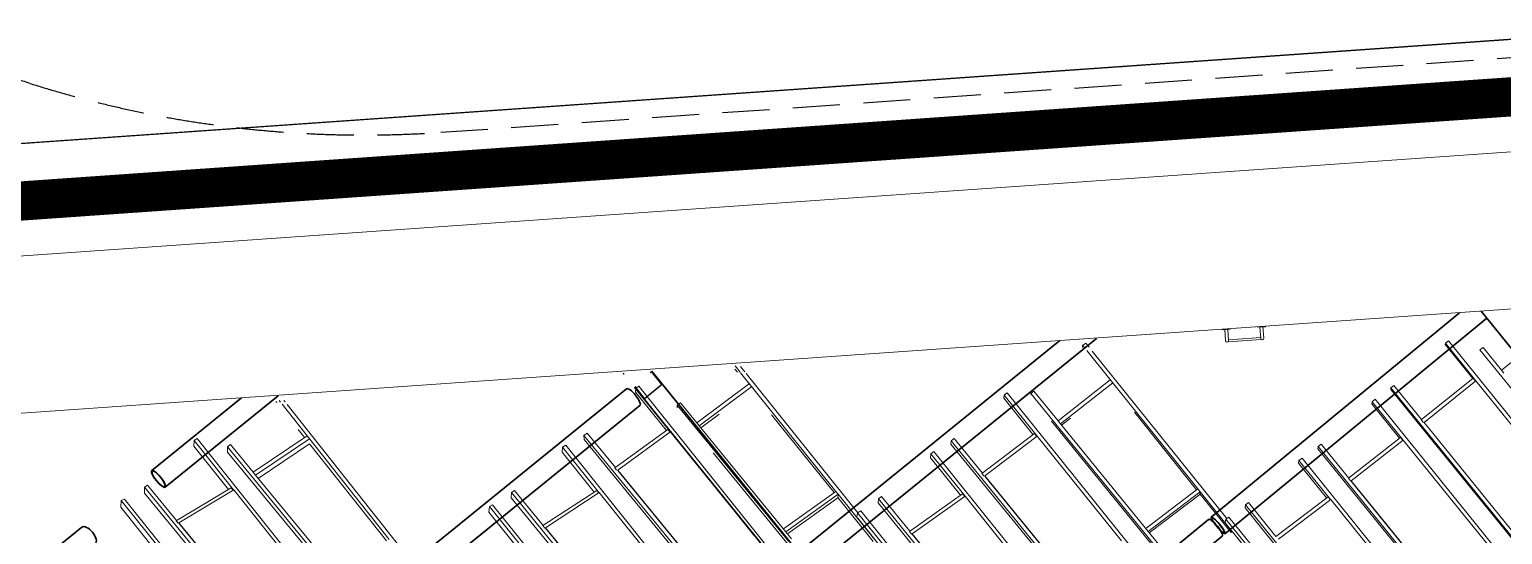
# Model space of a CAD drawing. Header units: millimetres. Extents: x 834681283 to 835686922, y 817551134 to 819407044.
# Drawn here: x 835284391 to 835303174, y 818168257 to 818174697 of the extents above; entities that cross this region are included whole.
import ezdxf
from ezdxf.xclip import XClip

# ---------------------------------------------------------------- set-up
doc = ezdxf.new("R2010")
doc.units = ezdxf.units.MM
doc.header["$LTSCALE"] = 1200
doc.header["$MEASUREMENT"] = 0
doc.header["$XCLIPFRAME"] = 0
for name, pattern in [('HIDDENX2', [0.75, 0.5, -0.25]), ('P01-MAAN-P-EVA$0$HIDDENX2', [0.75, 0.5, -0.25]), ('P01-MAGP-EVA-GREENERY$0$HIDDEN', [0.375, 0.25, -0.125]), ('P01-MAGP-EVA-GREENERY$0$HIDDENX2', [0.75, 0.5, -0.25]), ('P01-MAGP-P-RF$0$P01-MBDR-P-B1$0$FDA(cad v 2007)$0$HIDDENX2', [0.75, 0.5, -0.25]), ('P01-MAGP-P-RF$0$P01_MS_01_N1-FloorPlan-PART2OFUPPERROOFSETTINGOUT$0$BH DASHED2', [3, 2, -1]), ('P01-MAGP-P-RF$0$PHANTOM', [2.5, 1.25, -0.25, 0.25, -0.25, 0.25, -0.25])]:
    doc.linetypes.add(name, pattern=pattern)
doc.layers.get('Defpoints').update_dxf_attribs({"color": 15})
for name, color, linetype in [('AR-FS-AR-EVA', 1, 'Continuous'), ('P01-MAAN-P-EVA$0$ADA08640', 2, 'Continuous'), ('P01-MAGP-EVA-GREENERY$0$AR-FS-AR-EVA', 8, 'Continuous'), ('P01-MAGP-EVA-GREENERY$0$SURFACE CHANNEL', 8, 'Continuous')]:
    doc.layers.add(name, color=color, linetype=linetype)
for name, color, linetype, lineweight in [('AR-PLANT_AR_BS_MI_', 9, 'Continuous', 25), ('P01-MAGP-EVA-GREENERY$0$DR-FLD', 8, 'Continuous', 25), ('P01-MAGP-P-RF$0$AR-PLANT_AR_BS_MI_', 4, 'Continuous', 25), ('P01-MAGP-P-RF$0$AR-ROOF_AR_BS_MI_', 3, 'Continuous', 18), ('P01-MAGP-P-RF$0$AR-STAIR_AR_BS_MI_', 253, 'Continuous', 18), ('P01-MAGP-P-RF$0$MMH053__', 253, 'P01-MAGP-P-RF$0$PHANTOM', 40), ('P01-MAGP-P-RF$0$P01_MS_01_N1-FloorPlan-PART2OFUPPERROOFSETTINGOUT$0$S-BEAM', 253, 'Continuous', 35), ('P01-MAGP-P-RF$0$P01_MS_01_N1-FloorPlan-PART2OFUPPERROOFSETTINGOUT$0$S-BEAM-HIDN', 253, 'P01-MAGP-P-RF$0$P01_MS_01_N1-FloorPlan-PART2OFUPPERROOFSETTINGOUT$0$BH DASHED2', 18), ('P01-MAGP-P-RF$0$ROOF MESH HALF TONE$0$A-GLAZ', 253, 'Continuous', 9)]:
    doc.layers.add(name, color=color, linetype=linetype, lineweight=lineweight)

# ---------------------------------------------------------------- blocks, each defined once
blk = doc.blocks.new('P01-MAGP-P-RF$0$P01_MS_01_N1-FloorPlan-PART2OFUPPERROOFSETTINGOUT$0$Circular Hollow Sections - CHS273x10_PSB97-8460528-PART 2 OF  UPPER ROOF SETTING OUT')
at = {"layer": 'P01-MAGP-P-RF$0$P01_MS_01_N1-FloorPlan-PART2OFUPPERROOFSETTINGOUT$0$S-BEAM'}
for p, q in [((63256, 73198), (61668, 72085)), ((61824, 71862), (63413, 72974))]:
    blk.add_line(p, q, dxfattribs=at)
for centre, major_axis, start_param, end_param in [((63335, 73086), (-78, 112), 3.141593, 6.283185), ((61746, 71974), (-78, 112), 0, 3.141593), ((61746, 71974), (-73, 104), 0, 3.141593), ((61746, 71974), (-78, 112), 3.141593, 6.283185), ((61746, 71974), (-73, 104), 3.141593, 6.283185)]:
    blk.add_ellipse(centre, major_axis=major_axis, ratio=0.473633, start_param=start_param, end_param=end_param, dxfattribs=at)
blk = doc.blocks.new('P01-MAGP-P-RF$0$P01_MS_01_N1-FloorPlan-PART2OFUPPERROOFSETTINGOUT$0$Circular Hollow Sections - CHS273x10_PSB97-8454391-PART 2 OF  UPPER ROOF SETTING OUT')
at = {"layer": 'P01-MAGP-P-RF$0$P01_MS_01_N1-FloorPlan-PART2OFUPPERROOFSETTINGOUT$0$S-BEAM'}
for p, q in [((82872, 72302), (75821, 67365)), ((75978, 67142), (83028, 72079))]:
    blk.add_line(p, q, dxfattribs=at)
for centre, major_axis, start_param, end_param in [((82950, 72190), (-78, 112), 3.141593, 6.283185), ((75900, 67254), (-78, 112), 0, 3.141593), ((75900, 67254), (-73, 104), 0, 3.141593), ((75900, 67254), (-78, 112), 3.141593, 6.283185), ((75900, 67254), (-73, 104), 3.141593, 6.283185)]:
    blk.add_ellipse(centre, major_axis=major_axis, ratio=0.240759, start_param=start_param, end_param=end_param, dxfattribs=at)
blk = doc.blocks.new('P01-MAGP-P-RF$0$P01_MS_01_N1-FloorPlan-PART2OFUPPERROOFSETTINGOUT$0$Circular Hollow Sections - CHS273x10_PSB97-8459445-PART 2 OF  UPPER ROOF SETTING OUT')
at = {"layer": 'P01-MAGP-P-RF$0$P01_MS_01_N1-FloorPlan-PART2OFUPPERROOFSETTINGOUT$0$S-BEAM'}
for p, q in [((77593, 72294), (74144, 69836)), ((74469, 69733), (77752, 72071))]:
    blk.add_line(p, q, dxfattribs=at)
for centre, major_axis, start_param, end_param in [((77673, 72182), (-79, 111), 3.141593, 6.283185), ((74223, 69725), (-73, 103), 0, 1.570796), ((74223, 69725), (-79, 111), 0, 1.591767), ((74223, 69725), (-79, 111), 4.393022, 6.283185), ((74223, 69725), (-73, 103), 4.416464, 6.283185)]:
    blk.add_ellipse(centre, major_axis=major_axis, ratio=0.255649, start_param=start_param, end_param=end_param, dxfattribs=at)
at = {"layer": 'P01-MAGP-P-RF$0$P01_MS_01_N1-FloorPlan-PART2OFUPPERROOFSETTINGOUT$0$S-BEAM-HIDN'}
blk.add_line((74302, 69614), (74469, 69733), dxfattribs=at)
for major_axis, start_param, end_param in [((-79, 111), 1.592131, 3.141593), ((-73, 103), 1.570796, 3.141593), ((-73, 103), 3.141593, 4.41607), ((-79, 111), 3.141593, 4.392657)]:
    blk.add_ellipse((74223, 69725), major_axis=major_axis, ratio=0.255649, start_param=start_param, end_param=end_param, dxfattribs=at)
blk = doc.blocks.new('P01-MAGP-P-RF$0$P01_MS_01_N1-FloorPlan-PART2OFUPPERROOFSETTINGOUT$0$Circular Hollow Sections - CHS273x10_PSB97-8460043-PART 2 OF  UPPER ROOF SETTING OUT')
at = {"layer": 'P01-MAGP-P-RF$0$P01_MS_01_N1-FloorPlan-PART2OFUPPERROOFSETTINGOUT$0$S-BEAM'}
for p, q in [((70307, 74473), (66858, 72058)), ((67015, 71834), (70464, 74249))]:
    blk.add_line(p, q, dxfattribs=at)
for centre, major_axis, start_param, end_param in [((70386, 74361), (-78, 112), 3.141593, 6.283185), ((66937, 71946), (-78, 112), 0, 0.950357), ((66937, 71946), (-73, 104), 0, 0.955841), ((66937, 71946), (-78, 112), 3.141593, 6.283185), ((66937, 71946), (-73, 104), 3.141593, 6.283185), ((66937, 71946), (-73, 104), 2.199115, 3.141593), ((66937, 71946), (-78, 112), 2.191235, 3.141593)]:
    blk.add_ellipse(centre, major_axis=major_axis, ratio=0.278524, start_param=start_param, end_param=end_param, dxfattribs=at)
at = {"layer": 'P01-MAGP-P-RF$0$P01_MS_01_N1-FloorPlan-PART2OFUPPERROOFSETTINGOUT$0$S-BEAM-HIDN'}
for major_axis, start_param, end_param in [((-78, 112), 0.950722, 2.190871), ((-73, 104), 0.956235, 2.199115)]:
    blk.add_ellipse((66937, 71946), major_axis=major_axis, ratio=0.278524, start_param=start_param, end_param=end_param, dxfattribs=at)
blk = doc.blocks.new('P01-MAGP-P-RF$0$ROOF MESH HALF TONE')
at = {"layer": 'P01-MAGP-P-RF$0$ROOF MESH HALF TONE$0$A-GLAZ', "lineweight": 5}
for p, q in [((65847, 74610), (65836, 74625)), ((65894, 74610), (65878, 74634)), ((67156, 72769), (65914, 74582)), ((65938, 74631), (65953, 74610)), ((65976, 74576), (67472, 72393)), ((71733, 74585), (71705, 74625)), ((71768, 74585), (71710, 74668)), ((72880, 72983), (71774, 74577)), ((71779, 74655), (71828, 74585)), ((76147, 74619), (76143, 74593)), ((76189, 74647), (76147, 74619)), ((76168, 74591), (76147, 74619)), ((76189, 74647), (76228, 74591)), ((70427, 74472), (70421, 74424)), ((70778, 73907), (70421, 74424)), ((70468, 74497), (70427, 74472)), ((70829, 73890), (70427, 74472)), ((72209, 71976), (70468, 74497)), ((71876, 74430), (71171, 73976)), ((71199, 73936), (71904, 74390)), ((71843, 74563), (73141, 72692)), ((77486, 72694), (76195, 74551)), ((76264, 74539), (77828, 72289)), ((82152, 74415), (81454, 73931)), ((64761, 74202), (64754, 74129)), ((64804, 74223), (64761, 74202)), ((65219, 73537), (64761, 74202)), ((66551, 71686), (64804, 74223)), ((66171, 74137), (66096, 74247)), ((70939, 74220), (70936, 74186)), ((70981, 74246), (70939, 74220)), ((70939, 74220), (72231, 72393)), ((71171, 73976), (70981, 74246)), ((80764, 74325), (80760, 74308)), ((81080, 73850), (80760, 74308)), ((80805, 74354), (80764, 74325)), ((81117, 73819), (80764, 74325)), ((82511, 71909), (80805, 74354)), ((81240, 74238), (81198, 74210)), ((81198, 74210), (81198, 74208)), ((81198, 74210), (82575, 72243)), ((81455, 73931), (81240, 74238)), ((65154, 73548), (64754, 74129)), ((65179, 74092), (65178, 74024)), ((66671, 71926), (65178, 74024)), ((65222, 74115), (65179, 74092)), ((65179, 74092), (66672, 71994)), ((65485, 73744), (65222, 74115)), ((66205, 74157), (65485, 73744)), ((65511, 73706), (66231, 74119)), ((65544, 73662), (66228, 74054)), ((66228, 74054), (67121, 72751)), ((71218, 73910), (71464, 74069)), ((72855, 72968), (72129, 74014)), ((72129, 74014), (72855, 72968)), ((75105, 74058), (75099, 74020)), ((75440, 73528), (75099, 74020)), ((75147, 74084), (75105, 74058)), ((75488, 73507), (75105, 74058)), ((76877, 71592), (75147, 74084)), ((75447, 74054), (75446, 74041)), ((75488, 74082), (75447, 74054)), ((75447, 74054), (77016, 71825)), ((75769, 73683), (75488, 74082)), ((76469, 74157), (75768, 73683)), ((75797, 73642), (76497, 74117)), ((69725, 73919), (69724, 73865)), ((69724, 73865), (71426, 71467)), ((69767, 73944), (69725, 73919)), ((71427, 71522), (69725, 73919)), ((70096, 73481), (69767, 73944)), ((70089, 73477), (70799, 73920)), ((70124, 73446), (70833, 73889)), ((70825, 73884), (70799, 73920)), ((70833, 73889), (71791, 72502)), ((71171, 73976), (71199, 73936)), ((72272, 72419), (71199, 73936)), ((80072, 73832), (80031, 73804)), ((80393, 73375), (80072, 73832)), ((80389, 73372), (81087, 73855)), ((80422, 73336), (81120, 73818)), ((81115, 73815), (81087, 73855)), ((81120, 73818), (82117, 72388)), ((81454, 73931), (81483, 73890)), ((64088, 73651), (64084, 73573)), ((64131, 73672), (64088, 73651)), ((65783, 71269), (64088, 73651)), ((64468, 73198), (64131, 73672)), ((65485, 73744), (65511, 73706)), ((66715, 72017), (65512, 73706)), ((69443, 73786), (69434, 73724)), ((69804, 73189), (69434, 73724)), ((69486, 73809), (69443, 73786)), ((69866, 73176), (69443, 73786)), ((71221, 71301), (69486, 73809)), ((77015, 71794), (75685, 73682)), ((75768, 73683), (75797, 73642)), ((77058, 71853), (75797, 73643)), ((75810, 73624), (75931, 73706)), ((77470, 72683), (76747, 73723)), ((76747, 73723), (77470, 72683)), ((79781, 73646), (79775, 73620)), ((79822, 73674), (79781, 73646)), ((80141, 73131), (79781, 73646)), ((81529, 71226), (79822, 73674)), ((80031, 73804), (80030, 73783)), ((80030, 73783), (81730, 71363)), ((81731, 71384), (80031, 73804)), ((63780, 73500), (63769, 73416)), ((63823, 73518), (63780, 73500)), ((64255, 72815), (63780, 73500)), ((65558, 71017), (63823, 73518)), ((64084, 73573), (65779, 71192)), ((64462, 73196), (65192, 73567)), ((64494, 73168), (65223, 73539)), ((65215, 73535), (65192, 73567)), ((65223, 73539), (66118, 72238)), ((70089, 73477), (70109, 73447)), ((70121, 73441), (70123, 73442)), ((70124, 73446), (70123, 73442)), ((71469, 71547), (70123, 73442)), ((71084, 72094), (70124, 73446)), ((72226, 72349), (71354, 73582)), ((74389, 73524), (74385, 73482)), ((74385, 73482), (76097, 71058)), ((74430, 73551), (74389, 73524)), ((76100, 71100), (74389, 73524)), ((74759, 73085), (74430, 73551)), ((74754, 73082), (75458, 73540)), ((74787, 73048), (75491, 73506)), ((75485, 73502), (75458, 73540)), ((75491, 73506), (76469, 72098)), ((80098, 73157), (79775, 73620)), ((64181, 72822), (63769, 73416)), ((68752, 73255), (68745, 73189)), ((68794, 73278), (68752, 73255)), ((70459, 70846), (68752, 73255)), ((69125, 72810), (68794, 73278)), ((74122, 73376), (74112, 73327)), ((74462, 72824), (74112, 73327)), ((74163, 73401), (74122, 73376)), ((74518, 72805), (74122, 73376)), ((75892, 70911), (74163, 73401)), ((80389, 73372), (80414, 73337)), ((81421, 71914), (80422, 73336)), ((80422, 73336), (80422, 73334)), ((81772, 71412), (80422, 73334)), ((64462, 73196), (64485, 73163)), ((65392, 71907), (64494, 73168)), ((64494, 73168), (64494, 73162)), ((65826, 71290), (64494, 73162)), ((68459, 73097), (68446, 73026)), ((68501, 73117), (68459, 73097)), ((68896, 72466), (68459, 73097)), ((70233, 70621), (68501, 73117)), ((68745, 73189), (70452, 70780)), ((69121, 72808), (69838, 73208)), ((69153, 72778), (69869, 73177)), ((69862, 73173), (69838, 73208)), ((69869, 73177), (70805, 71825)), ((74754, 73082), (74777, 73048)), ((79053, 73124), (79049, 73095)), ((79049, 73095), (80749, 70678)), ((79094, 73152), (79053, 73124)), ((80753, 70708), (79053, 73124)), ((79415, 72696), (79094, 73152)), ((79411, 72694), (80111, 73167)), ((79443, 72658), (80143, 73131)), ((80138, 73128), (80111, 73167)), ((80143, 73131), (81135, 71708)), ((68828, 72476), (68446, 73026)), ((72179, 72551), (72880, 72983)), ((72908, 72943), (72207, 72512)), ((72226, 72485), (72897, 72898)), ((72908, 72943), (72880, 72983)), ((72897, 72898), (72907, 72940)), ((73311, 72310), (72898, 72905)), ((73319, 72349), (72907, 72943)), ((75767, 71661), (74787, 73048)), ((74787, 73048), (74787, 73045)), ((76142, 71127), (74787, 73045)), ((78798, 72965), (78789, 72930)), ((79115, 72462), (78789, 72930)), ((78840, 72992), (78798, 72965)), ((79165, 72439), (78798, 72965)), ((80546, 70543), (78840, 72992)), ((69121, 72808), (69144, 72775)), ((69153, 72778), (69152, 72772)), ((70501, 70869), (69152, 72772)), ((70092, 71452), (69153, 72778)), ((73179, 72714), (73137, 72690)), ((74907, 70227), (73179, 72714)), ((73414, 72851), (73406, 72799)), ((73406, 72799), (75119, 70373)), ((73455, 72876), (73414, 72851)), ((75126, 70426), (73414, 72851)), ((73784, 72410), (73455, 72876)), ((73781, 72408), (74489, 72840)), ((73813, 72375), (74520, 72807)), ((74514, 72803), (74489, 72840)), ((74520, 72807), (75485, 71418)), ((76788, 72236), (77486, 72694)), ((77515, 72654), (77486, 72694)), ((79411, 72694), (79436, 72658)), ((73137, 72690), (73125, 72633)), ((73482, 72118), (73133, 72621)), ((73545, 72104), (73137, 72690)), ((77515, 72654), (76816, 72196)), ((76829, 72177), (77506, 72621)), ((77506, 72621), (77514, 72653)), ((77870, 72107), (77508, 72628)), ((77875, 72134), (77514, 72653)), ((79440, 72654), (79443, 72656)), ((80437, 71245), (79443, 72658)), ((79443, 72658), (79443, 72656)), ((80794, 70735), (79443, 72656)), ((73781, 72408), (73805, 72373)), ((73813, 72375), (73812, 72371)), ((75168, 70451), (73812, 72371)), ((74780, 71005), (73813, 72375)), ((78076, 72446), (78069, 72409)), ((78069, 72409), (79769, 69993)), ((78118, 72473), (78076, 72446)), ((79776, 70031), (78076, 72446)), ((78437, 72019), (78118, 72473)), ((78434, 72017), (79136, 72475)), ((78466, 71982), (79167, 72440)), ((79163, 72437), (79136, 72475)), ((79167, 72440), (80153, 71025)), ((77815, 72281), (77803, 72239)), ((78133, 71765), (77807, 72232)), ((77856, 72307), (77815, 72281)), ((78189, 71745), (77815, 72281)), ((79562, 69858), (77856, 72307)), ((77870, 72107), (77875, 72134)), ((77887, 72118), (77870, 72107))]:
    blk.add_line(p, q, dxfattribs=at)
blk = doc.blocks.new('P01-MAGP-P-RF')
at = {"layer": 'P01-MAGP-P-RF$0$AR-PLANT_AR_BS_MI_', "lineweight": 13}
blk.add_lwpolyline([(835319975, 818155651, 0.520567), (835304583, 818174660), (835238735, 818170057, 0.414214), (835224882, 818154122), (835228069, 818108533, 0.414214), (835244004, 818094681), (835289068, 818097831, 0.315299), (835307728, 818112941)], format="xyb", close=True, dxfattribs=at)
at = {"layer": 'P01-MAGP-P-RF$0$AR-ROOF_AR_BS_MI_', "linetype": 'P01-MAGP-P-RF$0$P01-MBDR-P-B1$0$FDA(cad v 2007)$0$HIDDENX2'}
blk.add_lwpolyline([(835319139, 818155891, 0.520567), (835304643, 818173792), (835238795, 818169189, 0.414214), (835225750, 818154183), (835228937, 818108594, 0.414214), (835243943, 818095549), (835289007, 818098699, 0.315299), (835306891, 818113181)], format="xyb", close=True, dxfattribs=at)
at = {"layer": 'P01-MAGP-P-RF$0$AR-ROOF_AR_BS_MI_'}
for points in [[(835318601, 818156045, 0.520567), (835304682, 818173234), (835238834, 818168630, 0.414214), (835226309, 818154222), (835229496, 818108633, 0.414214), (835243904, 818096107), (835288968, 818099258, 0.315299), (835306353, 818113335)], [(835316678, 818156597, 0.520567), (835304822, 818171239), (835238974, 818166635, 0.414214), (835228304, 818154361), (835231491, 818108773, 0.414214), (835243765, 818098103), (835288829, 818101253, 0.315299), (835304431, 818113886)]]:
    blk.add_lwpolyline(points, format="xyb", close=True, dxfattribs=at)
at = {"layer": 'P01-MAGP-P-RF$0$AR-STAIR_AR_BS_MI_'}
for p, q in [((835299642, 818170726), (835299632, 818170870)), ((835299680, 818170729), (835299670, 818170872)), ((835300091, 818170758), (835300081, 818170901)), ((835300129, 818170760), (835300119, 818170904)), ((835299676, 818170716), (835300097, 818170745)), ((835299679, 818170741), (835300090, 818170770))]:
    blk.add_line(p, q, dxfattribs=at)
for points in [[(835299701, 818170875), (835299601, 818170868), (835299601, 818170874), (835299701, 818170881)], [(835300150, 818170906), (835300050, 818170899), (835300050, 818170905), (835300150, 818170912)]]:
    blk.add_lwpolyline(points, close=True, dxfattribs=at)
for centre in [(835299661, 818170727), (835300110, 818170759)]:
    blk.add_arc(centre, 19, 183.9989, 3.9989, dxfattribs=at)
at = {"layer": 'P01-MAGP-P-RF$0$P01_MS_01_N1-FloorPlan-PART2OFUPPERROOFSETTINGOUT$0$S-BEAM'}
for p, q in [((835302626, 818171085), (835299460, 818168479)), ((835299634, 818168268), (835302973, 818171017)), ((835302902, 818171104), (835304798, 818168764)), ((835297529, 818170729), (835294252, 818168075)), ((835294424, 818167863), (835297997, 818170757)), ((835294216, 818168007), (835292341, 818170323)), ((835292105, 818170137), (835293983, 818167818)), ((835287094, 818169999), (835285951, 818169073)), ((835286122, 818168861), (835287562, 818170027))]:
    blk.add_line(p, q, dxfattribs=at)
for centre, major_axis, ratio, start_param, end_param in [((835286036, 818168967), (-86, 106), 0.259142, 0, 3.141593), ((835286036, 818168967), (-79.6, 98.3), 0.259142, 0, 3.141593), ((835286036, 818168967), (-86, 106), 0.259142, 3.141593, 6.283185), ((835286036, 818168967), (-79.6, 98.3), 0.259142, 3.141593, 6.283185), ((835299547, 818168374), (-87, 105), 0.173967, 0, 0.960648), ((835299547, 818168374), (-87, 105), 0.173967, 3.141593, 6.283185), ((835299547, 818168374), (-80.4, 97.7), 0.173967, 0, 0.976075), ((835299547, 818168374), (-80.4, 97.7), 0.173967, 3.141593, 6.283185), ((835299547, 818168374), (-80.4, 97.7), 0.173967, 2.165518, 3.141593), ((835299547, 818168374), (-87, 105), 0.173967, 2.179588, 3.141593)]:
    blk.add_ellipse(centre, major_axis=major_axis, ratio=ratio, start_param=start_param, end_param=end_param, dxfattribs=at)
at = {"layer": 'P01-MAGP-P-RF$0$P01_MS_01_N1-FloorPlan-PART2OFUPPERROOFSETTINGOUT$0$S-BEAM-HIDN'}
for p, q in [((835291960, 818170316), (835291975, 818170297)), ((835292328, 818170338), (835292307, 818170320)), ((835292312, 818170321), (835292322, 818170330)), ((835292322, 818170330), (835292328, 818170322)), ((835292328, 818170338), (835292325, 818170342)), ((835292338, 818170326), (835292328, 818170338)), ((835292331, 818170319), (835292452, 818170170)), ((835292334, 818170322), (835292338, 818170326)), ((835292341, 818170323), (835292338, 818170326)), ((835292234, 818169993), (835292113, 818170143)), ((835292228, 818169985), (835292461, 818170174)), ((835292452, 818170170), (835292234, 818169993))]:
    blk.add_line(p, q, dxfattribs=at)
for major_axis, start_param, end_param in [((-87, 105), 0.963361, 2.179223), ((-80.4, 97.7), 0.979094, 2.162498)]:
    blk.add_ellipse((835299547, 818168374), major_axis=major_axis, ratio=0.173967, start_param=start_param, end_param=end_param, dxfattribs=at)
at = {"layer": 'P01-MAGP-P-RF$0$MMH053__', "rotation": 3.998948738169357}
blk.add_blockref('P01-MAGP-P-RF$0$ROOF MESH HALF TONE', (835227061, 818090920), dxfattribs=at)
at = {"layer": 'P01-MAGP-P-RF$0$P01_MS_01_N1-FloorPlan-PART2OFUPPERROOFSETTINGOUT$0$S-BEAM', "linetype": 'P01-MAGP-P-RF$0$P01_MS_01_N1-FloorPlan-PART2OFUPPERROOFSETTINGOUT$0$BH DASHED2', "lineweight": 18, "rotation": 3.998948738169357}
for name in ['P01-MAGP-P-RF$0$P01_MS_01_N1-FloorPlan-PART2OFUPPERROOFSETTINGOUT$0$Circular Hollow Sections - CHS273x10_PSB97-8460043-PART 2 OF  UPPER ROOF SETTING OUT', 'P01-MAGP-P-RF$0$P01_MS_01_N1-FloorPlan-PART2OFUPPERROOFSETTINGOUT$0$Circular Hollow Sections - CHS273x10_PSB97-8459445-PART 2 OF  UPPER ROOF SETTING OUT']:
    blk.add_blockref(name, (835227061, 818090920), dxfattribs=at)
at = {"layer": 'P01-MAGP-P-RF$0$P01_MS_01_N1-FloorPlan-PART2OFUPPERROOFSETTINGOUT$0$S-BEAM', "rotation": 3.998948738169357}
for name in ['P01-MAGP-P-RF$0$P01_MS_01_N1-FloorPlan-PART2OFUPPERROOFSETTINGOUT$0$Circular Hollow Sections - CHS273x10_PSB97-8454391-PART 2 OF  UPPER ROOF SETTING OUT', 'P01-MAGP-P-RF$0$P01_MS_01_N1-FloorPlan-PART2OFUPPERROOFSETTINGOUT$0$Circular Hollow Sections - CHS273x10_PSB97-8460528-PART 2 OF  UPPER ROOF SETTING OUT']:
    blk.add_blockref(name, (835227061, 818090920), dxfattribs=at)
blk = doc.blocks.new('P01-MAAN-P-EVA')
at = {"layer": 'P01-MAAN-P-EVA$0$ADA08640', "linetype": 'P01-MAAN-P-EVA$0$HIDDENX2', "const_width": 500}
blk.add_lwpolyline([(835229014.7, 818106859.9, -0.0306379), (835228787.5, 818108583.6), (835225600.5, 818154172.3, -0.4142136), (835238775.6, 818169328), (835304623.6, 818173931.4, -0.3679708), (835319439.3, 818163006.2, -0.3236596)], format="xyb", dxfattribs=at)
blk = doc.blocks.new('P01-MAGP-EVA-GREENERY')
at = {"layer": 'P01-MAGP-EVA-GREENERY$0$AR-FS-AR-EVA', "linetype": 'P01-MAGP-EVA-GREENERY$0$HIDDENX2'}
blk.add_line((835289637, 818173385), (835306489, 818174563), dxfattribs=at)
for centre, radius, start, end in [((835281949, 818166288), 8100, 72.4202, 93.999), ((835288654, 818187451), 14100, 252.4202, 273.999)]:
    blk.add_arc(centre, radius, start, end, dxfattribs=at)
at = {"layer": 'P01-MAGP-EVA-GREENERY$0$DR-FLD'}
blk.add_line((835300829, 818173616), (835281675, 818172277), dxfattribs=at)
at = {"layer": 'P01-MAGP-EVA-GREENERY$0$SURFACE CHANNEL', "linetype": 'P01-MAGP-EVA-GREENERY$0$HIDDEN'}
for p, q in [((835304649, 818173708), (835238178, 818169061)), ((835238605, 818168690), (835304677, 818173309))]:
    blk.add_line(p, q, dxfattribs=at)
blk = doc.blocks.new('12027_SITE')
at = {"layer": 'Defpoints'}
blk.add_lwpolyline([(835304.58267, 818174.66028), (835238.73467, 818170.05694, 0.41421356), (835224.88222, 818154.12209), (835228.06927, 818108.53336, 0.41421356), (835244.00411, 818094.6809), (835289.06814, 818097.83127, 0.3152987), (835307.72761, 818112.94085), (835319.97543, 818155.65111, 0.52056715), (835304.58267, 818174.66028)], format="xyb", close=True, dxfattribs=at)

msp = doc.modelspace()

# ---------------------------------------------------------------- linework, layer by layer
at = {"layer": 'AR-FS-AR-EVA', "linetype": 'HIDDENX2'}
msp.add_line((835289637.3, 818173385.3), (835306488.5, 818174563.4), dxfattribs=at)
msp.add_arc((835288654, 818187451), 14100, 252.42021, 273.99895, dxfattribs=at)
at = {"layer": 'AR-PLANT_AR_BS_MI_', "lineweight": 13}
msp.add_lwpolyline([(835319975.4, 818155651.1, 0.5205672), (835304582.7, 818174660.3), (835238734.7, 818170056.9, 0.4142136), (835224882.2, 818154122.1), (835228069.3, 818108533.4, 0.4142136), (835244004.1, 818094680.9), (835289068.1, 818097831.3, 0.3152987), (835307727.6, 818112940.9)], format="xyb", close=True, dxfattribs=at)

# ---------------------------------------------------------------- block references
ref = msp.add_blockref('12027_SITE', (0, 0), dxfattribs=dict(xscale=1000, yscale=1000, zscale=1000))
XClip(ref).set_block_clipping_path([(835171.4179906907, 818003.0079180738), (835381.5676709538, 818241.1415228392)])
ref = msp.add_blockref('P01-MAGP-EVA-GREENERY', (0, 0))
XClip(ref).set_block_clipping_path([(835304579.1843739748, 818174710.1626656055), (835305796.1658229828, 818174873.3149367571), (835307662.0338196754, 818174689.8070785999), (835310520.3633885384, 818174065.1796945333), (835313081.8681743145, 818173026.5659970045), (835315581.7919986248, 818171259.1109881401), (835317651.2761323452, 818169000.3924677372), (835319046.8494220972, 818167007.0337247849), (835320133.4085228443, 818164236.8954862356), (835320669.2049217224, 818161588.3395450115), (835320843.1778568029, 818158211.3686239719), (835320023.4914252758, 818155637.3225638866), (835307775.6753731966, 818112927.0695824623), (835307486.5656324625, 818111403.7745717764), (835306472.3023188114, 818108849.5676202774), (835303557.4701333046, 818104111.4948183298), (835299124.0129835606, 818101088.6384549141), (835297415.7114913464, 818099718.8653644323), (835294427.9237889051, 818098869.5449544191), (835299696.7221286297, 818083540.2194343805), (835299696.7221286297, 818003007.9180737734), (835381567.6709537506, 818003007.9180737734), (835381567.6709537506, 818241141.5228391886), (835171417.9906907082, 818241141.5228391886), (835171417.9906907082, 818003007.9180737734), (835299646.7221286297, 818003007.9180737734), (835299646.7221286297, 818083531.8665624857), (835294380.619469285, 818098853.34912467), (835289071.624658823, 818097781.3911836147), (835244007.6001352072, 818094631.0239012241), (835243402.3726704121, 818094599.0591453314), (835242636.0318140984, 818094583.6296563148), (835241827.5000405312, 818094619.5304664373), (835240278.7908782959, 818094803.1013474464), (835238615.9808831215, 818095198.6516088247), (835236837.1062445641, 818095894.4355551004), (835235914.8181660175, 818096333.9795084), (835235308.0351868868, 818096662.1879467964), (835233986.3356232643, 818097536.8864938021), (835232722.9095510244, 818098548.7006295919), (835231238.5995907784, 818100145.3524557352), (835230243.8710234165, 818101523.0034087896), (835229459.3735334873, 818102997.1350084543), (835228749.5628561974, 818104567.9919320345), (835228038.0088664293, 818107442.8705242872), (835228019.3892208338, 818108529.8695997), (835224832.3401603699, 818154118.6039062738), (835224786.1936964989, 818154547.7584284544), (835224773.2807815075, 818155026.8918851614), (835224783.5408297777, 818155896.203827858), (835224816.960060358, 818156261.0471076965), (835224880.3945835829, 818156930.3651428223), (835224980.8038678169, 818157693.5020338297), (835225188.099565506, 818158657.4187650681), (835225368.2602261305, 818159369.9037799835), (835225838.1759520769, 818160711.976451993), (835226139.2108690739, 818161405.4137219191), (835226545.7954304218, 818162235.3437660933), (835227243.4511545897, 818163421.3939791918), (835227831.7674248219, 818164241.3849411011), (835228201.1016024351, 818164708.4587804079), (835228901.1138991117, 818165512.9794739485), (835229693.7146910429, 818166280.4427016973), (835231339.2155919075, 818167719.4297661781), (835233198.9440969229, 818168772.0604982376), (835234724.5905447006, 818169505.6878428459), (835236291.5872612, 818169941.2428172827), (835238731.1858590841, 818170106.8148210049)])
msp.add_blockref('P01-MAGP-P-RF', (0, 0))

# ---------------------------------------------------------------- next in the draw order: block references
msp.add_blockref('P01-MAAN-P-EVA', (0, 0))

doc.saveas('drawing.dxf')
